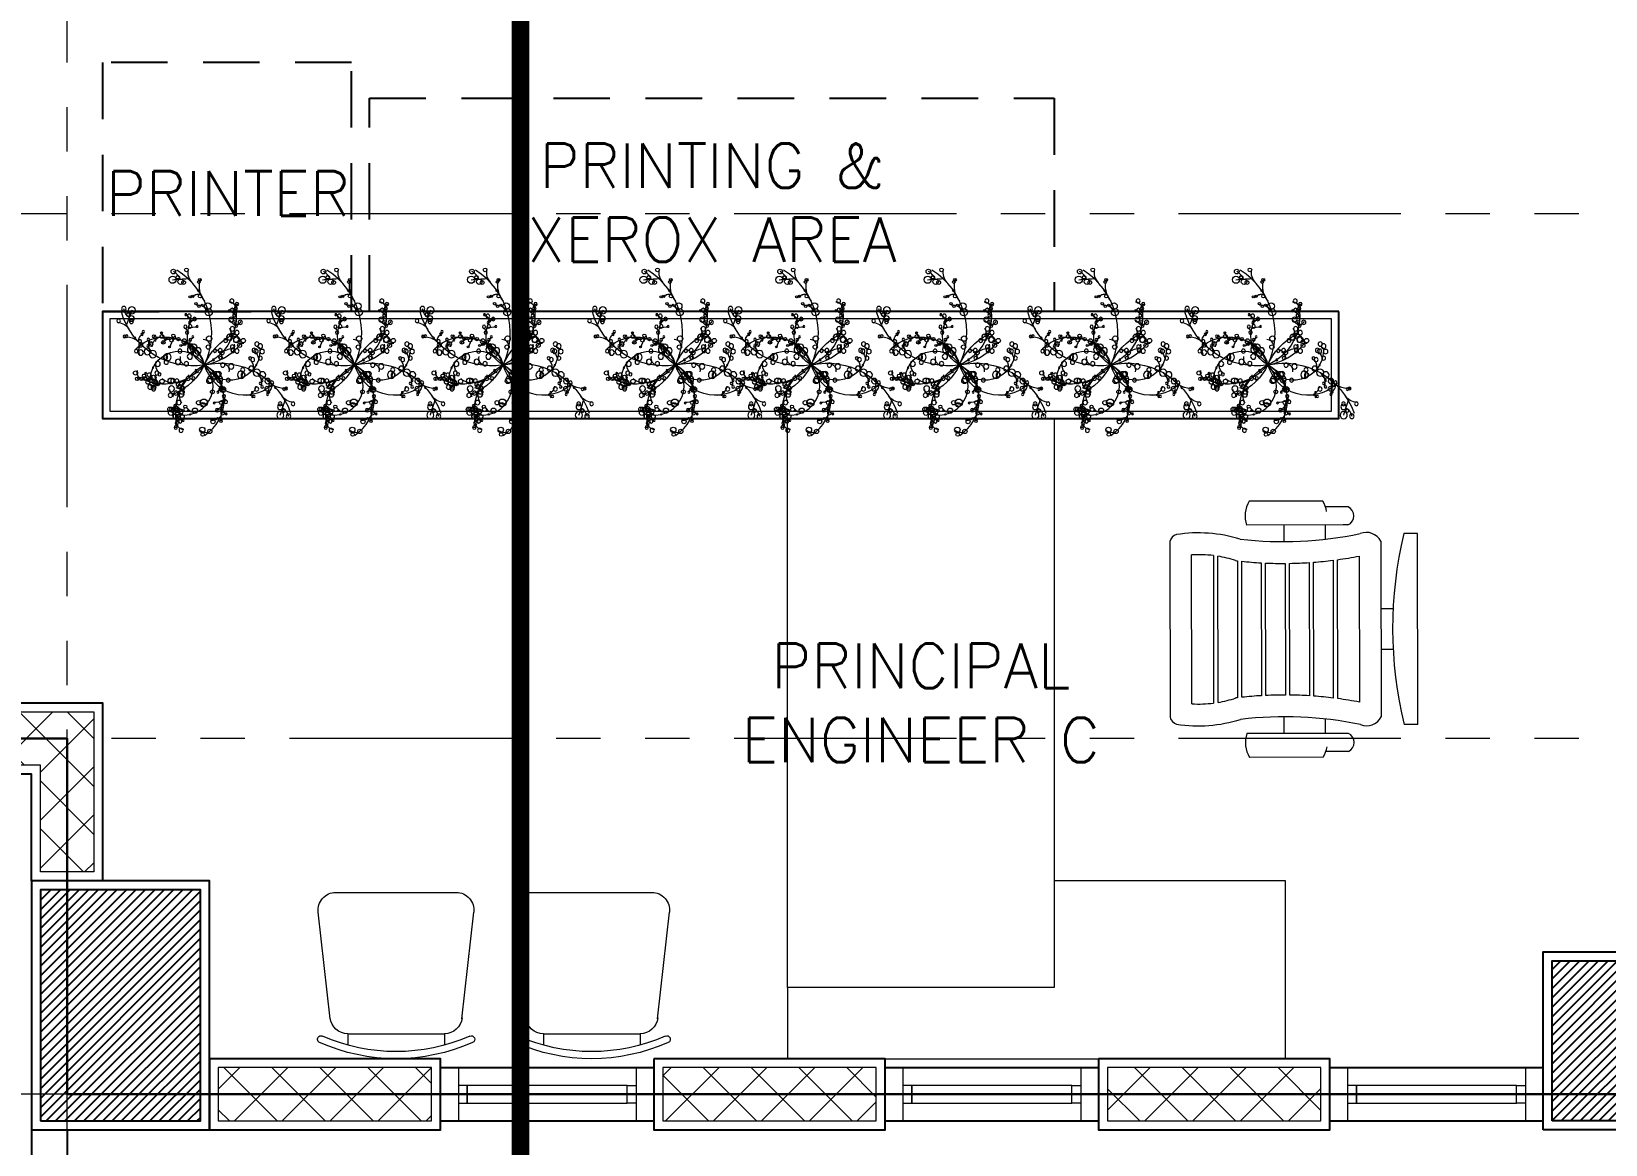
# Model space of a CAD drawing. Header units: metres. Extents: x -12400 to 1, y 0 to 106422.
# Drawn here: x -12111.213 to -12106.788, y 106388.429 to 106391.558 of the extents above; entities that cross this region are included whole.
import ezdxf

# ---------------------------------------------------------------- set-up
doc = ezdxf.new("R2010")
doc.units = ezdxf.units.M
doc.header["$PDMODE"] = 35
for name, pattern in [('CENTER', [2, 1.25, -0.25, 0.25, -0.25]), ('HIDDEN2', [4.762499999999999, 3.175, -1.5875]), ('PHANTOM2', [1.25, 0.625, -0.125, 0.125, -0.125, 0.125, -0.125])]:
    doc.linetypes.add(name, pattern=pattern)
doc.layers.add('.05 (2)', color=8, linetype='Continuous', lineweight=20, transparency=0.3)
for name, color, linetype, lineweight in [('.3', 6, 'Continuous', 30), ('0.1', 1, 'Continuous', 9), ('0.20', 2, 'Continuous', 20), ('A-DIM-100', 8, 'Continuous', 0), ('DIM 001', 251, 'Continuous', 13), ('FIXTURE 0005', 159, 'Continuous', 5), ('FURN', 8, 'Continuous', 5), ('FURN 0009', 49, 'Continuous', 9), ('HATCH', 250, 'Continuous', 5), ('W', 140, 'Continuous', 80)]:
    doc.layers.add(name, color=color, linetype=linetype, lineweight=lineweight)
for name, color, linetype in [('1AR', 1, 'Continuous'), ('A-FURN', 1, 'Continuous'), ('BAR', 6, 'Continuous'), ('stone', 15, 'Continuous'), ('WALL', 7, 'Continuous'), ('WINDOW', 1, 'Continuous')]:
    doc.layers.add(name, color=color, linetype=linetype)
doc.layers.add('GUIDELINES', color=206, linetype='Continuous', plot=False)
doc.styles.add('DIMTXT-100', font='arial.ttf')
doc.styles.add('swis721', font='swiss.ttf')
doc.styles.add('T.25', font='romans.shx', dxfattribs={"height": 0.2})
doc.dimstyles.new('D-100', dxfattribs={"dimtxt": 0.2, "dimasz": 0.15, "dimexe": 0.1, "dimexo": 0.1, "dimgap": 0.1, "dimtad": 1, "dimdec": 3, "dimzin": 4, "dimdsep": 46, "dimtxsty": 'DIMTXT-100', "dimblk": 'ARCHTICK', "dimcen": 0.2, "dimdle": 0.1, "dimclrd": 8, "dimclre": 8, "dimclrt": 2, "dimadec": 0, "dimazin": 1, "dimtfac": 1, "dimtdec": 3, "dimtofl": 0, "dimtmove": 2, "dimatfit": 3, "dimfxl": 1, "dimarcsym": 0})
doc.dimstyles.new('DIM 200', dxfattribs={"dimtxt": 200, "dimasz": 1, "dimexe": 0, "dimexo": 40, "dimgap": 50, "dimtad": 1, "dimtoh": 1, "dimdec": 0, "dimlfac": 2, "dimtxsty": 'swis721', "dimblk": 'CIR', "dimcen": 0, "dimclrd": 155, "dimclre": 155, "dimclrt": 4, "dimadec": 0, "dimazin": 0, "dimtfac": 1, "dimtdec": 0, "dimtix": 1, "dimtmove": 1, "dimatfit": 3, "dimldrblk": 'CIR', "dimfxl": 0, "dimarcsym": 0})

# ---------------------------------------------------------------- blocks, each defined once
blk = doc.blocks.new('CIR')
at = {"color": 4}
blk.add_circle((0, 0), 50, dxfattribs=at)
blk = doc.blocks.new('_ArchTick')
at = {"color": 0, "linetype": 'ByBlock', "const_width": 0.15}
blk.add_lwpolyline([(-0.5, -0.5), (0.5, 0.5)], dxfattribs=at)
blk = doc.blocks.new('*D526')
at = {"layer": 'DEFPOINTS', "color": 0, "transparency": 16777216}
for p in [(-12119.11296792572, 106388.5702236537), (-12111.11296792572, 106388.5702236537), (-12111.11296792572, 106384.4202236537)]:
    blk.add_point(p, dxfattribs=at)
at = {"layer": 'DIM 001', "color": 8, "lineweight": -2, "transparency": 16777216}
for p, q in [((-12119.11296792572, 106388.4702236537), (-12119.11296792572, 106384.3202236537)), ((-12111.11296792572, 106388.4702236537), (-12111.11296792572, 106384.3202236537)), ((-12119.21296792572, 106384.4202236537), (-12111.01296792572, 106384.4202236537))]:
    blk.add_line(p, q, dxfattribs=at)
at = {"layer": 'DIM 001', "color": 8, "lineweight": -2, "transparency": 16777216, "xscale": 0.15, "yscale": 0.15, "zscale": 0.15, "rotation": 180}
blk.add_blockref('_ArchTick', (-12119.11296792572, 106384.4202236537), dxfattribs=at)
at = {"layer": 'DIM 001', "color": 8, "lineweight": -2, "transparency": 16777216, "xscale": 0.15, "yscale": 0.15, "zscale": 0.15}
blk.add_blockref('_ArchTick', (-12111.11296792572, 106384.4202236537), dxfattribs=at)
at = {"layer": 'DIM 001', "color": 2, "transparency": 16777216, "insert": (-12115.11296792572, 106384.6223382513), "char_height": 0.2, "attachment_point": 5, "style": 'DIMTXT-100'}
blk.add_mtext('8.000', dxfattribs=at)
blk = doc.blocks.new('exec chair new')
at = {"layer": 'FIXTURE 0005', "color": 1}
for p, q in [((-437.3796163777588, 292.3302099389839), (-437.3148235332919, 252.0114380631712)), ((-321.0047666471219, 292.5172259910614), (-320.9294989808695, 245.6802659817622)), ((-531.8347148144385, -206.1860170969157), (-532.7597243523924, 204.4893468059017)), ((-471.4434857921442, 194.4838966660318), (-470.8159159895731, -196.0352094233385)), ((-458.5685081313131, -194.4123491338687), (-459.1909252855694, 192.9004081770545)), ((-404.1395699501736, 187.4693703543162), (-403.5348926013103, -188.8044031847967)), ((-391.2862844731426, -187.9284374271519), (-391.8882097139722, 186.6327763970476)), ((-336.8422077192226, 184.5329723382019), (-336.2473156024935, -185.6517252415651)), ((-323.9975222981302, -185.5132615344482), (-324.5920326592168, 184.4338804313447)), ((-269.5513456425397, 185.6414384562522), (-268.9532384491758, -186.5439114326728)), ((-256.7022620419739, -187.1416594002512), (-257.3023536856053, 186.278558224265)), ((-202.2670012199087, 190.8056579256081), (-201.652643642039, -191.4918509752024)), ((-189.4004732995527, -192.8325513890013), (-190.0192031980259, 192.1857301399577)), ((-134.9974703920307, 205.1879623727873), (-134.3372352401493, -205.6578754952061)), ((-122.0843597321073, -207.4373806825606), (-122.7503775359364, 207.0068393605179)), ((-61.58653106854763, 209.3646411830559), (-60.91325115168002, -209.5985884784022)), ((-627.4056042175507, 56.62096939311596), (-593.9742343731923, 56.67469408380566)), ((-593.789274455863, -58.42068063927582), (-627.2452619221294, -58.47444489080226)), ((-436.4380585009931, -293.5748781400616), (-436.5025353141828, -253.452763476118)), ((-320.0632087703561, -293.3878620881005), (-320.1381604055641, -246.7475592906121))]:
    blk.add_line(p, q, dxfattribs=at)
for centre, radius, start, end in [((-321.6504699216457, 1305.342400013295), 1120.912379297469, 259.1442517558552, 262.3203097065433), ((-321.6504699195502, 1305.342400013353), 1120.912379297809, 262.9518148943812, 265.779729286597), ((-321.6504699223442, 1305.342400013003), 1120.912379297299, 266.4074228026509, 269.2234458954215), ((-321.650469923974, 1305.342400015623), 1120.912379300001, 269.849640943492, 272.664022466222), ((-321.6504699200159, 1305.342400016496), 1120.91237930068, 273.2909829566686, 276.1139187442762), ((-321.650469922577, 1305.342400006193), 1120.912379290708, 276.7439336867199, 276.9880302064944), ((-79.19251240196172, -128.4237705672858), 338.2469241420289, 99.49624101693685, 108.2783328983226), ((-79.19251240219455, -128.4237705679261), 338.2469241426945, 87.01636761834415, 97.39883005687486), ((-317.4533519340912, -1306.406537405972), 1120.912379296282, 97.86384041670651, 101.0260995436973), ((-317.4533519350225, -1306.406537405099), 1120.912379295226, 94.40442083170485, 97.23233521852187), ((-317.4533519296674, -1306.406537408417), 1120.912379299008, 90.960704219184, 93.77672732028022), ((-317.4533519319957, -1306.406537409232), 1120.912379299589, 87.52012764986833, 90.33450917427915), ((-317.4533519352553, -1306.406537410512), 1120.912379301087, 84.0702313734272, 86.8931671628504), ((-317.4533519471297, -1306.40653740603), 1120.91237929814, 83.19611991088694, 83.44021643481749), ((-79.60480038903188, 128.1314926201012), 338.2469241420765, 251.9058172196837, 260.687909101578), ((-79.60480038856622, 128.1314926204504), 338.2469241425877, 262.7853200608832, 273.167782501461)]:
    blk.add_arc(centre, radius, start, end, dxfattribs=at)
at = {"layer": 'FURN 0009', "color": 1}
for p, q in [((-430.8730610114289, 359.436872324557), (-223.7019078877056, 359.7697993379552)), ((-501.580908647622, 342.7878322619945), (-438.7787566183833, 342.8631794046378)), ((-696.6225652744761, 267.5184686643188), (-658.2542432729388, 267.5801271077944)), ((-696.6225652744761, 267.5184686643188), (-695.7594189933734, -269.5932800436276)), ((-501.3976674381411, 292.2259586223518), (-488.2228221838595, 292.2485054120189)), ((-488.2228221838595, 292.2485054120189), (-216.2934815745102, 292.6854997611954)), ((-592.9910391935846, -247.844048930041), (-594.10315190244, 245.8992831559735)), ((0.3967155845602974, -246.864993805124), (-0.3967155845602974, 246.8649938050658)), ((-695.7594189933734, -269.5932800436276), (-657.3910969918361, -269.5316216000356)), ((-500.4561139753787, -293.676382682519), (-487.293088876293, -293.6566029029782)), ((-487.293088876293, -293.6566029029782), (-215.3507292274153, -293.2195876321057)), ((-500.47684734629, -344.2385841121431), (-437.6747775214026, -344.1120834695175)), ((-429.7158545603743, -360.6602817199891), (-222.5454588964349, -360.3273559238878))]:
    blk.add_line(p, q, dxfattribs=at)
for centre, radius, start, end in [((-361.9784822285874, 318.1131449962268), 80.33824186901026, 149.0434850591644, 171.5599908319555), ((-292.4640729896491, 318.2248556485865), 80.33814595607413, 341.4641326196314, 31.14067505549705), ((-489.8191351433052, 317.5496278101928), 27.84477222274555, 114.9871850643485, 245.4280750621451), ((-1769.876738381921, -2.762834077700973), 1144.023925212843, 346.5153750595096, 13.66877505924253), ((-552.6972678009188, 224.5205601174966), 46.31664645502229, 67.90974597757898, 152.5103366510244), ((-321.65046992118, 1305.342400014051), 1059.662379298712, 258.3694221904998, 276.678956857362), ((-79.19251240196172, -128.423770567344), 399.4969241418621, 81.29484794000334, 107.3619824414751), ((-26.25249219161924, 241.0736288817716), 26.48841191117412, 12.54683024843467, 73.49863263114054), ((-551.9727398761315, -226.332869047008), 46.31664645502229, 207.6738134708332, 292.2744041399243), ((-317.453351932927, -1306.406537407951), 1059.662379298712, 83.50519326346712, 101.8147279240579), ((-79.60480038810056, 128.1314926199848), 399.4969241418621, 252.822167676961, 278.8893021804622), ((-25.47748144145589, -241.1938480800018), 26.48841191117412, 286.6855174897377, 347.6373198688418), ((-488.7962506945478, -318.9627074354212), 27.84470828078815, 114.7559250616315, 245.1971750633057), ((-291.4397231076146, -319.0004309878568), 80.3379541302019, 329.0433750615521, 18.71765838978559), ((-360.9547717653913, -319.1121426676982), 80.3379541302019, 188.6355434219577, 211.140775055775)]:
    blk.add_arc(centre, radius, start, end, dxfattribs=at)
blk = doc.blocks.new('new big desk')
at = {"color": 2, "lineweight": 0}
blk.add_lwpolyline([(0, 0.7999999999999545), (0, -0.7999999999999545), (0.75, -0.8000000000000682), (0.75, 0.7999999999999545)], close=True, dxfattribs=at)
at = {"color": 1, "lineweight": 0}
blk.add_lwpolyline([(0.7499999999999432, -0.8000000000000682), (0.75, -0.9999999999768079), (-0.6499999999999773, -0.9999999999766942), (-0.6499999999999773, -0.4999999999766942), (0, -0.4999999999768079)], dxfattribs=at)
at = {"lineweight": 0, "xscale": -0.001000000000000001, "yscale": 0.001000000000000001, "zscale": 0.001, "rotation": 180}
blk.add_blockref('exec chair new', (-0.3255941465431533, 0.2067504239904565), dxfattribs=at)
blk = doc.blocks.new('A$C2C7C7224')
at = {"layer": 'FURN', "color": 15}
for p, q in [((-0.3555215763035449, 0.1854976026326085), (-0.05552157630336296, 0.2188309359663663)), ((-0.3973658536583571, 0.1360960988255329), (-0.4289992016531414, 0.1360960988257602)), ((-0.3973658536581297, -0.1355107329731027), (-0.3973658536583571, 0.1360960988255329)), ((0, -0.1691367492320524), (0, 0.1691367492320524)), ((-0.3973658536581297, -0.1355107329731027), (-0.4289992016533688, -0.1355107329731027)), ((-0.3555215763035449, -0.1854976026323811), (-0.05552157630336296, -0.2188309359663663))]:
    blk.add_line(p, q, dxfattribs=at)
for centre, radius, start, end in [((0.06388414634193396, 0.0002926829255329721), 0.5312499999999993, 156.127302469018, 203.8726975308828), ((0.06388414634193396, 0.0002926829255329721), 0.51125, 156.127302469018, 203.8726975308828), ((-0.4127713048060286, 0.2112456241026166), 0.009999999999999969, 336.127302469018, 156.127302469018), ((-0.3473658536590847, 0.1360960988257602), 0.05, 96.34019174568225, 179.9999999996873), ((-0.0499999999992724, 0.1691367492322797), 0.05, 359.9999999996874, 96.34019174568225), ((-0.3473658536590847, -0.1355107329728753), 0.05, 179.9999999996873, 263.6598082537934), ((-0.0499999999992724, -0.1691367492329618), 0.05, 263.6598082537934, 359.9999999996874), ((-0.4127713048069381, -0.210660258249959), 0.009999999999999969, 203.8726975308828, 23.87269753088284)]:
    blk.add_arc(centre, radius, start, end, dxfattribs=at)
blk = doc.blocks.new('plann')
at = {"layer": '.05 (2)'}
for centre, radius in [((100745.621851946, 209025.0838661411), 8.085483303578684), ((100750.2072398642, 209000.8601453253), 11.07735672438507), ((100766.6371058917, 209017.0976333781), 7.460537794825279), ((100789.5106441566, 208998.2413886746), 7.268353060690103), ((100944.879356222, 209003.570155864), 9.17182806530626), ((101052.2531128934, 209014.9061583568), 2.978273743608588), ((101053.1112415855, 209029.9633624847), 3.062373412504849), ((101059.2210045914, 209029.8867683086), 4.275672750071239), ((101069.4000367151, 209001.9353060658), 7.670635745195717), ((101107.7759025275, 209000.8080532975), 8.003301822677859), ((101110.1140378918, 208971.85187604), 10.12353686893766), ((101126.5044688988, 208978.1153666071), 6.555605058917853), ((100812.1101617445, 208962.2331520323), 7.464951094189139), ((100832.089378386, 208962.2331520323), 6.357039244867514), ((100895.7318915195, 208965.4344029367), 11.81754351106629), ((100926.985616614, 208945.8208427343), 9.783851448644857), ((100962.6008570934, 208968.4853238121), 7.290490939426003), ((101010.5985096632, 208948.9089217423), 13.70517436788927), ((101016.5822429947, 208930.1373027821), 8.003301822677859), ((101018.8820588449, 208948.9089217423), 8.283549181661717), ((101048.8026029354, 208925.5980617451), 9.707665154187318), ((100659.4860021454, 208861.0975664339), 12.24301896135029), ((100680.1931692238, 208870.9909652306), 13.54692480060024), ((100670.6216227025, 208859.0939052666), 3.092415733521642), ((100774.7145918194, 208900.0558134797), 9.993945231125123), ((100805.9683169139, 208906.9569148438), 8.067618562668352), ((100820.8433287043, 208853.8686213731), 11.4382336774981), ((100842.3098469666, 208868.8194274311), 10.95636895134108), ((100880.3763078245, 208908.4128147956), 1.918703915955601), ((100907.3209787775, 208892.5700341146), 3.305389723679367), ((100980.8732663544, 208857.6165741197), 7.538193881427655), ((100995.2346058625, 208859.2727319846), 8.307801194552669), ((101044.560453168, 208886.3343448428), 5.822243916915897), ((101054.1622421499, 208891.5103094891), 7.434371180747211), ((101059.3259177333, 208856.6158318615), 7.587899926938496), ((101066.8304214346, 208860.3443994232), 8.379725047090803), ((101067.366597478, 208912.2921648995), 2.469873575679715), ((101082.909246586, 208886.1536912228), 7.257401672660032), ((101089.9543741972, 208861.1321295017), 8.443677768808028), ((100573.3654600033, 208805.2867176271), 5.170793612011959), ((100582.0640172503, 208803.5704782944), 4.813583393958625), ((100613.2237509054, 208810.9021766099), 3.324343804959784), ((100631.5149138632, 208822.7342897207), 6.396539727507787), ((100631.7700065326, 208804.9635599669), 0.9703809477793424), ((100661.7939572996, 208840.2053467846), 3.946556839840763), ((100663.0426005321, 208816.1826849087), 4.681373059413653), ((100669.2857242027, 208829.9099202663), 4.454997284052398), ((100816.2883045839, 208842.2273123407), 5.784496846844907), ((100820.3497272058, 208817.3041457638), 5.009697050275178), ((100829.5837676327, 208806.1981068233), 3.7874320322085), ((100967.4339805045, 208807.7518499441), 10.94759900930381), ((100977.6659181044, 208843.7874785104), 7.024356077515585), ((101069.954064342, 208833.4912757028), 7.993369974879379), ((101082.4583476409, 208841.1285766108), 8.86998896145972), ((100551.3476712062, 208746.4131811285), 6.936586703684385), ((100600.0887835105, 208737.7556696756), 10.18360931881298), ((100599.6105993985, 208749.2262873613), 7.173131648582058), ((100639.5727116704, 208796.4687491193), 4.37932962711597), ((100644.6525830034, 208786.7897088045), 4.1366484467798), ((100802.1945470968, 208768.5000546281), 5.995329890825713), ((100808.4620886795, 208790.1838676108), 6.232150611132645), ((100817.6962215985, 208753.2679823784), 3.989070774101368), ((100820.3568490968, 208766.8767781619), 6.485717049513394), ((100821.2900018059, 208742.9003055019), 3.869804670435259), ((100836.4195552253, 208739.4751541717), 6.75019049837332), ((100846.3315880805, 208766.9895064644), 3.345732561189016), ((100973.6177242525, 208741.7410282661), 9.261978152497846), ((100978.1531664414, 208776.0989292136), 8.294698797427847), ((100987.6727299541, 208750.4712336711), 4.672939461707322), ((100992.5713864746, 208764.2823559741), 5.626821826004996), ((101007.8818274665, 208751.832413939), 8.069680678083827), ((100571.2008211272, 208700.8956218266), 8.613753629261224), ((100587.0068871014, 208723.0889024155), 6.375570604398656), ((100601.3720187852, 208706.7657000444), 13.45095243587666), ((100803.5851496345, 208723.0975345954), 3.575175391415704), ((100816.5947332833, 208728.3529204531), 7.094645636624513), ((100965.9235846536, 208708.6240812832), 3.371881778273964), ((100976.9547464144, 208705.294021797), 6.239215643356137), ((100984.6474061398, 208726.4986424579), 5.634827497598689), ((100984.8635601572, 208713.3245132574), 4.637659565206861), ((100990.7909315688, 208699.632446557), 6.391792528476597), ((100995.3604725424, 208683.5477538828), 6.354905336346801), ((100976.0614577967, 208671.7615382185), 7.574233475647392)]:
    blk.add_circle(centre, radius, dxfattribs=at)
for centre, radius, start, end in [((100757.7749023269, 209005.7552351885), 14.19624947822105, 74.0788418427666, 187.3830743059856), ((100766.6239410771, 209028.9066752879), 10.71426508150137, 170.3156789016703, 242.4547340089757), ((100666.5936374505, 208808.3723289863), 231.4626282387932, 26.44609355556747, 65.74743849598423), ((100785.9121410696, 208963.0197021385), 39.11857111562234, 76.97343908289388, 117.3946915093492), ((101024.0699089631, 208869.0387784351), 156.108408346093, 48.62980157118395, 164.2337554479626), ((101037.7569352096, 209046.3867294655), 22.48292034580389, 252.0243508802548, 322.6590351494019), ((101025.1784691526, 208986.1927931329), 41.11927067442708, 6.579238590879068, 67.76671035253455), ((101067.1306001391, 208978.4125694909), 49.21964823284702, 343.6801977205684, 23.15040319556208), ((100831.3746250868, 208949.5615439552), 17.10497891439347, 74.02210951754645, 182.4512948644913), ((100970.8331618532, 208858.0750470047), 110.7167560323819, 359.6919777368823, 151.1750402264711), ((100991.1646765269, 208945.3622507437), 23.91661243404337, 330.6128488141759, 45.349849549443), ((101015.8194246455, 208920.0414167429), 41.00865955405207, 321.3453351757134, 12.64729817253782), ((100830.2706620397, 208636.3650812001), 278.5185080152134, 81.00124592277953, 164.2084522966925), ((100711.9093334971, 208835.6755165077), 47.46678833367289, 131.9264359433871, 201.5020044098311), ((100809.5504794148, 208887.5597105483), 26.54769121830601, 99.30225832243055, 195.8875743002008), ((100934.0683168822, 208802.8540223371), 124.1869045539794, 119.01410487329, 207.5699519176917), ((100850.0395385851, 208867.2954465035), 18.29317042138473, 142.8301150978964, 243.4099857569715), ((100792.6960597456, 208728.4557739701), 200.180824370941, 350.5395655645809, 66.08843573451264), ((100990.4106075151, 208940.7147232976), 92.45038727953717, 238.2011879067397, 266.1966571418652), ((101015.4793976596, 208902.1453448826), 62.97380396869414, 323.5016736571558, 348.094159491438), ((100573.3654600033, 208890.3024539099), 85.01573628271606, 267.8698849563244, 327.0518372679477), ((100663.4030599091, 208826.1884444212), 38.0939074658779, 181.8348119607192, 245.8861765306702), ((100866.1799803205, 208846.0540273988), 51.6032068875539, 188.3536380124137, 227.5540028513952), ((100917.2221058207, 208799.9864002769), 56.62664799273293, 332.1199279392443, 32.83436803659832), ((101073.8790587283, 208853.157540755), 8.803395698877162, 263.3834659534638, 29.405046788485), ((101089.9543741972, 208861.1321295017), 8.943189547697488, 199.9886250857053, 324.2132236102335), ((100544.2517885149, 208805.0735753149), 53.59892302099794, 274.3408343153555, 331.7126398384247), ((96917.86482984602, 207333.9061353596), 3931.026404809947, 20.44064900759552, 21.27791524525765), ((100792.553250015, 208790.1564751085), 17.89713448027328, 289.4924082757853, 5.513537759974456), ((100793.5638625278, 208747.9049942974), 26.75511637324107, 285.120667551029, 17.47060246660466), ((100856.6355316661, 208778.1205864533), 43.61370357672958, 184.8561881351438, 250.1853941278239), ((100841.1585979062, 208837.198081904), 68.7234802586334, 245.9745785185244, 275.3638009103012), ((101654.3096225544, 208064.4748729865), 966.1454159009793, 133.4861568557097, 135.2111603395013), ((100978.5287285032, 208731.3742014536), 35.77908434883926, 28.48969400056349, 72.26369714491295), ((100621.401281838, 208692.6779406825), 50.86862037601054, 126.3607300321879, 170.7032896794579), ((100960.3200593703, 208740.7116692563), 32.57319139311319, 279.9057956567798, 353.6084079189347), ((100965.3853920938, 208699.9883189431), 25.16292248803045, 271.2255537404903, 349.8472060698725), ((100995.3604725424, 208690.6791301219), 7.131376239086489, 136.889628398624, 315.0951090144598)]:
    blk.add_arc(centre, radius, start, end, dxfattribs=at)
blk = doc.blocks.new('A$C1B753C5A')
at = {"layer": 'WALL'}
h = blk.add_hatch(dxfattribs=at)
h.set_pattern_fill('ANSI31', color=250, scale=0.15)
h.set_pattern_definition([(45, (-1494.388102653662, 303.0677240852394), (-0.01325825214724777, 0.01325825214724777), [])])
h.paths.add_polyline_path([(0.4750000000001364, 0.6749999999999545), (0.02500000000009089, 0.6749999999999545), (0.02500000000009095, 0.02499999999997721), (0.4750000000001364, 0.02499999999997721)])
at = {"color": 7}
blk.add_lwpolyline([(0, 0), (0.5000000000002274, 0), (0.5000000000002274, 0.6999999999999318), (0, 0.6999999999999318)], close=True, dxfattribs=at)
at = {"layer": 'stone', "color": 5}
blk.add_lwpolyline([(0.02500000000009095, 0.02499999999997726), (0.4750000000001364, 0.02499999999997726), (0.4750000000001364, 0.6749999999999545), (0.02500000000009095, 0.6749999999999545)], close=True, dxfattribs=at)
blk = doc.blocks.new('COLUMNS2F')
blk.add_blockref('A$C1B753C5A', (-12146.05441529414, 106325.6499565114))
at = {"xscale": -1, "rotation": 270}
blk.add_blockref('A$C1B753C5A', (-12141.80441529414, 106325.6499565114), dxfattribs=at)
blk = doc.blocks.new('*U1774')
at = {"layer": 'HATCH'}
h = blk.add_hatch(dxfattribs=at)
h.set_pattern_fill('ANSI37', color=256, scale=0.03, angle=-180)
h.set_pattern_definition([(225, (-0.4374999999831163, 0), (0.06735192090801863, -0.06735192090801868), []), (314.9999999999999, (-0.4374999999831163, 0), (0.06735192090801868, 0.06735192090801861), [])])
h.paths.add_polyline_path([(0.02500000000873115, 0.1749999999883585), (0.02500000000873115, 0.02499999999417923), (0.6250000000223406, 0.02499999999417923), (0.6250000000223406, 0.1749999999883585)])
blk.add_lwpolyline([(0, 0.1999999999825377), (0, 0), (0.6500000000165198, 0), (0.6500000000165198, 0.1999999999825377)], close=True)
blk.add_lwpolyline([(0.02500000000873115, 0.1749999999883585), (0.02500000000873115, 0.02499999999417923), (0.6250000000223406, 0.02499999999417923), (0.6250000000223406, 0.1749999999883585)], close=True, dxfattribs=at)
blk = doc.blocks.new('FP_4F')
at = {"layer": 'HATCH'}
h = blk.add_hatch(dxfattribs=at)
h.set_pattern_fill('ANSI37', color=256, scale=0.03)
h.set_pattern_definition([(45, (12161.35441529407, -106386.5702236537), (-0.06735192090801866, 0.06735192090801866), []), (135, (12161.35441529407, -106386.5702236537), (-0.06735192090801866, -0.06735192090801864), [])])
h.paths.add_polyline_path([(17.87499999986903, 2.025000000008731), (17.87499999986903, 2.175000000017462), (18.17499999993561, 2.175000000133878), (18.17499999993561, 1.725000000005821), (18.02499999992324, 1.725000000005821), (18.02499999992324, 2.025000000125146)])
at = {"layer": '.3', "color": 3}
for points in [[(19.22499999996762, 1.100000000005821), (19.67499999996653, 1.100000000005821)], [(20.47499999998399, 1.100000000005821), (20.9249999999829, 1.100000000005821)], [(21.72500000000036, 1.100000000005821), (22.17499999999927, 1.100000000005821)]]:
    blk.add_lwpolyline(points, dxfattribs=at)
at = {"color": 1, "linetype": 'HIDDEN2', "ltscale": 0.05}
for points in [[(18.89999999999964, 3.999999999985448), (18.20000000000073, 3.999999999985448), (18.20000000000073, 3.299999999988358), (18.89999999999964, 3.299999999988358)], [(18.95000000000073, 3.899999999979627), (20.875, 3.899999999979627), (20.875, 3.299999999988358), (18.95000000000073, 3.299999999988358)]]:
    blk.add_lwpolyline(points, close=True, dxfattribs=at)
blk.add_lwpolyline([(17.84999999987485, 2.000000000014552), (17.84999999987485, 2.200000000011642), (18.19999999992979, 2.200000000128057), (18.19999999992979, 1.700000000011642), (17.99999999992906, 1.700000000011642), (17.99999999992906, 2.000000000130967)], close=True)
at = {"layer": '0.20'}
for points in [[(19.14999999996689, 1.17500000000291), (19.19999999996617, 1.17500000000291), (19.19999999996617, 1.025000000008731), (19.14999999996689, 1.025000000008731)], [(19.74999999996726, 1.17500000000291), (19.69999999996617, 1.17500000000291), (19.69999999996617, 1.025000000008731), (19.74999999996726, 1.025000000008731)], [(20.39999999998327, 1.17500000000291), (20.44999999998436, 1.17500000000291), (20.44999999998436, 1.025000000008731), (20.39999999998327, 1.025000000008731)], [(20.99999999998363, 1.17500000000291), (20.94999999998254, 1.17500000000291), (20.94999999998254, 1.025000000008731), (20.99999999998363, 1.025000000008731)], [(21.64999999999964, 1.17500000000291), (21.70000000000073, 1.17500000000291), (21.70000000000073, 1.025000000008731), (21.64999999999964, 1.025000000008731)], [(22.25, 1.17500000000291), (22.20000000000073, 1.17500000000291), (22.20000000000073, 1.025000000008731), (22.25, 1.025000000008731)], [(19.22499999996762, 1.125), (19.19999999996617, 1.125), (19.19999999996617, 1.075000000011642), (19.22499999996762, 1.075000000011642)], [(19.67499999996653, 1.125), (19.69999999996617, 1.125), (19.69999999996617, 1.075000000011642), (19.67499999996653, 1.075000000011642)], [(20.47499999998399, 1.125), (20.44999999998436, 1.125), (20.44999999998436, 1.075000000011642), (20.47499999998399, 1.075000000011642)], [(20.9249999999829, 1.125), (20.94999999998254, 1.125), (20.94999999998254, 1.075000000011642), (20.9249999999829, 1.075000000011642)], [(21.72500000000036, 1.125), (21.70000000000073, 1.125), (21.70000000000073, 1.075000000011642), (21.72500000000036, 1.075000000011642)], [(22.17499999999927, 1.125), (22.20000000000073, 1.125), (22.20000000000073, 1.075000000011642), (22.17499999999927, 1.075000000011642)]]:
    blk.add_lwpolyline(points, close=True, dxfattribs=at)
at = {"layer": '0.20', "color": 8}
for points in [[(19.67499999996653, 1.125), (19.22499999996762, 1.125), (19.22499999996762, 1.075000000011642), (19.67499999996653, 1.075000000011642)], [(20.9249999999829, 1.125), (20.47499999998399, 1.125), (20.47499999998399, 1.075000000011642), (20.9249999999829, 1.075000000011642)], [(22.17499999999927, 1.125), (21.72500000000036, 1.125), (21.72500000000036, 1.075000000011642), (22.17499999999927, 1.075000000011642)]]:
    blk.add_lwpolyline(points, close=True, dxfattribs=at)
at = {"layer": '1AR', "color": 1}
blk.add_lwpolyline([(17.99999999999818, 1.000000000058208), (17.99999999999818, -7.275957614183426e-11), (28.19999999999891, 0), (28.19999999999891, 20.69999999998254), (18, 20.69999999998254), (18, 19.69999999998254)], dxfattribs=at)
at = {"layer": 'BAR'}
blk.add_lwpolyline([(21.67500000000109, 3.299999999988358), (18.20000000000073, 3.299999999988358), (18.20000000000073, 2.999999999985448), (21.67500000000109, 2.999999999985448)], close=True, dxfattribs=at)
at = {"layer": 'FURN 0009'}
blk.add_lwpolyline([(21.65500000000065, 3.279999999984284), (18.22000000000116, 3.279999999984284), (18.22000000000116, 3.019999999989523), (21.65500000000065, 3.019999999989523)], close=True, dxfattribs=at)
at = {"layer": 'GUIDELINES'}
for points in [[(1.100000000000364, 19.60000000000582), (10.10000000000036, 19.60000000000582), (10.10000000000036, 18.90000000000873), (18.10000000000036, 18.90000000000873), (18.10000000000036, 19.60000000000582), (27.10000000000036, 19.60000000000582), (27.10000000000036, 1.100000000005821), (18.10000000000036, 1.100000000005821), (18.10000000000036, 2.100000000122236), (10.10000000000036, 2.100000000122236), (10.10000000000036, 1.100000000005821), (1.100000000000364, 1.100000000005821)], [(18.10000000000036, 2.100000000005821), (18.10000000000036, 1.100000000005821), (22.59999999999854, 1.100000000005821), (22.59999999999854, 5.825000000011642), (18.07500000000073, 5.825000000011642), (18.07500000000073, 6.375), (15.72499999999309, 6.375), (15.72499999999309, 2.100000000005821)]]:
    blk.add_lwpolyline(points, close=True, dxfattribs=at)
at = {"layer": 'HATCH'}
blk.add_lwpolyline([(17.87499999986903, 2.025000000008731), (17.87499999986903, 2.175000000017462), (18.17499999993561, 2.175000000133878), (18.17499999993561, 1.725000000005821), (18.02499999992324, 1.725000000005821), (18.02499999992324, 2.025000000125146)], close=True, dxfattribs=at)
at = {"layer": 'WINDOW'}
for p, q in [((19.14999999996689, 1.17500000000291), (19.74999999996726, 1.17500000000291)), ((20.39999999998327, 1.17500000000291), (20.99999999998363, 1.17500000000291)), ((21.64999999999964, 1.17500000000291), (22.25, 1.17500000000291)), ((19.14999999996689, 1.025000000008731), (19.74999999996726, 1.025000000008731)), ((20.39999999998327, 1.025000000008731), (20.99999999998363, 1.025000000008731)), ((21.64999999999964, 1.025000000008731), (22.25, 1.025000000008731))]:
    blk.add_line(p, q, dxfattribs=at)
for name, p in [('COLUMNS2F', (12164.05441529414, -106324.6499565114)), ('*U1774', (18.5, 1.000000000014552)), ('*U1774', (19.74999999996726, 1.000000000014552)), ('*U1774', (20.99999999998363, 1.000000000014552))]:
    blk.add_blockref(name, p)
at = {"xscale": -1}
blk.add_blockref('new big desk', (20.875, 2.199999999982538), dxfattribs=at)
at = {"xscale": -1, "rotation": 270}
for p in [(19.02470731707399, 1.667365853660158), (19.57470731707508, 1.667365853660158)]:
    blk.add_blockref('A$C2C7C7224', p, dxfattribs=at)
at = {"layer": 'A-FURN', "color": 0}
for p, xscale, yscale, zscale, rotation in [((-110.5487023412825, 119.8698089600512), 0.0007500000000000001, 0.0007500000000000001, 0.0007500000000000001, 253.6427141720396), ((-110.1269707312713, 119.8698089600512), 0.0007500000000000001, 0.0007500000000000001, 0.0007500000000000001, 253.6427141720396), ((-109.709313435902, 119.8698089600512), 0.0007500000000000001, 0.0007500000000000001, 0.0007500000000000001, 253.6427141720396), ((-109.2246510149671, 119.8698089600512), 0.0007500000000000001, 0.0007500000000000001, 0.0007500000000000001, 253.6427141720396), ((-108.8430659281057, 119.8698089600512), 0.0007500000000000001, 0.0007500000000000001, 0.0007500000000000001, 253.6427141720396), ((-108.4260149238053, 119.8698089600512), 0.0007500000000000001, 0.0007500000000000001, 0.0007500000000000001, 253.6427141720396), ((-108.0009420034621, 119.8698089600512), 0.0007500000000000001, 0.0007500000000000001, 0.0007500000000000001, 253.6427141720396), ((-107.5592815284435, 119.8698089600512), 0.0007500000000000001, 0.0007500000000000001, 0.0007500000000000001, 253.6427141720396), ((-57.16882660210467, 159.8338325487421), -0.00075, 0.00075, 0.00075, 180), ((-56.74709499209348, 159.8338325487421), -0.00075, 0.00075, 0.00075, 180), ((-56.3294376967242, 159.8338325487421), -0.00075, 0.00075, 0.00075, 180), ((-55.84477527578929, 159.8338325487421), -0.00075, 0.00075, 0.00075, 180), ((-55.46319018892791, 159.8338325487421), -0.00075, 0.00075, 0.00075, 180), ((-55.04613918462746, 159.8338325487421), -0.00075, 0.00075, 0.00075, 180), ((-54.62106626428431, 159.8338325487421), -0.00075, 0.00075, 0.00075, 180), ((-54.17940578926573, 159.8338325487421), -0.00075, 0.00075, 0.00075, 180), ((103.2132267754732, -148.8197361303464), -0.0007499999999999932, 0.0007499999999999932, 0.0007499999999999932, 3.366866772209276), ((103.6349583854826, -148.8197361303464), -0.0007499999999999932, 0.0007499999999999932, 0.0007499999999999932, 3.366866772209276), ((104.0526156808519, -148.8197361303464), -0.0007499999999999932, 0.0007499999999999932, 0.0007499999999999932, 3.366866772209276), ((104.5372781017868, -148.8197361303464), -0.0007499999999999932, 0.0007499999999999932, 0.0007499999999999932, 3.366866772209276), ((104.91886318865, -148.8197361303464), -0.0007499999999999932, 0.0007499999999999932, 0.0007499999999999932, 3.366866772209276), ((105.3359141929486, -148.8197361303464), -0.0007499999999999932, 0.0007499999999999932, 0.0007499999999999932, 3.366866772209276), ((105.7609871132936, -148.8197361303464), -0.0007499999999999932, 0.0007499999999999932, 0.0007499999999999932, 3.366866772209276), ((106.2026475883122, -148.8197361303464), -0.0007499999999999932, 0.0007499999999999932, 0.0007499999999999932, 3.366866772209276)]:
    blk.add_blockref('plann', p, dxfattribs=dict(at, xscale=xscale, yscale=yscale, zscale=zscale, rotation=rotation))
at = {"layer": '0.1', "color": 2, "char_height": 0.125, "attachment_point": 5, "style": 'T.25'}
for s, width, heights, insert in [('{\\C3;PRINTING & XEROX AREA}', 1.704341994513925, [0], (19.91323417131207, 3.606441910160356)), ('{\\C3;PRINTER}', 0.8842432270312205, [0], (18.55204287629022, 3.632054215719108)), ('{\\C3;PRINCIPAL\\PENGINEER C}', 1.704341994513925, [0.537500000005815], (20.5, 2.199999999982538))]:
    blk.add_mtext_dynamic_manual_height_columns(s, width=width, gutter_width=1, heights=heights, dxfattribs=dict(at, insert=insert))
blk = doc.blocks.new('*D1827')
at = {"layer": 'DEFPOINTS', "color": 0, "transparency": 16777216}
for p in [(-12111.13796792572, 106393.8452236538), (-12099.96296792574, 106393.8452236538), (-12102.11296792572, 106389.5702236539)]:
    blk.add_point(p, dxfattribs=at)
at = {"layer": 'DIM 001', "color": 8, "lineweight": -2, "transparency": 16777216}
for p, q in [((-12099.96296792574, 106389.4702236539), (-12099.96296792574, 106393.9452236538)), ((-12111.03796792572, 106393.8452236538), (-12099.86296792574, 106393.8452236538)), ((-12102.01296792572, 106389.5702236539), (-12099.86296792574, 106389.5702236539))]:
    blk.add_line(p, q, dxfattribs=at)
at = {"layer": 'DIM 001', "color": 8, "lineweight": -2, "transparency": 16777216, "xscale": 0.15, "yscale": 0.15, "zscale": 0.15}
for p, rotation in [((-12099.96296792574, 106393.8452236538), 90), ((-12099.96296792574, 106389.5702236539), 270)]:
    blk.add_blockref('_ArchTick', p, dxfattribs=dict(at, rotation=rotation))
at = {"layer": 'DIM 001', "color": 2, "transparency": 16777216, "insert": (-12100.16508252325, 106391.7077236538), "char_height": 0.2, "attachment_point": 5, "rotation": 90, "style": 'DIMTXT-100'}
blk.add_mtext('4.275', dxfattribs=at)
blk = doc.blocks.new('*D1831')
at = {"layer": 'DEFPOINTS', "color": 0, "transparency": 16777216}
for p in [(-12128.11296792572, 106388.5702236537), (-12102.11296792572, 106388.5702236537), (-12102.11296792572, 106384.4202236537)]:
    blk.add_point(p, dxfattribs=at)
at = {"layer": 'DIM 001', "color": 8, "lineweight": -2, "transparency": 16777216}
for p, q in [((-12128.11296792572, 106388.4702236537), (-12128.11296792572, 106384.3202236537)), ((-12102.11296792572, 106388.4702236537), (-12102.11296792572, 106384.3202236537)), ((-12128.21296792572, 106384.4202236537), (-12102.01296792572, 106384.4202236537))]:
    blk.add_line(p, q, dxfattribs=at)
at = {"layer": 'DIM 001', "color": 8, "lineweight": -2, "transparency": 16777216, "xscale": 0.15, "yscale": 0.15, "zscale": 0.15, "rotation": 180}
blk.add_blockref('_ArchTick', (-12128.11296792572, 106384.4202236537), dxfattribs=at)
at = {"layer": 'DIM 001', "color": 8, "lineweight": -2, "transparency": 16777216, "xscale": 0.15, "yscale": 0.15, "zscale": 0.15}
blk.add_blockref('_ArchTick', (-12102.11296792572, 106384.4202236537), dxfattribs=at)
at = {"layer": 'DIM 001', "color": 2, "transparency": 16777216, "insert": (-12115.11296792572, 106384.6223382513), "char_height": 0.2, "attachment_point": 5, "style": 'DIMTXT-100'}
blk.add_mtext('26.000', dxfattribs=at)
blk = doc.blocks.new('*D1836')
at = {"layer": 'DEFPOINTS', "color": 0, "transparency": 16777216}
for p in [(-12113.48796792572, 106389.5702236538), (-12111.11296792572, 106388.5702236537), (-12111.11296792572, 106384.8702236537)]:
    blk.add_point(p, dxfattribs=at)
at = {"layer": 'DIM 001', "color": 8, "lineweight": -2, "transparency": 16777216}
for p, q in [((-12113.48796792572, 106389.4702236538), (-12113.48796792572, 106384.7702236537)), ((-12111.11296792572, 106388.4702236537), (-12111.11296792572, 106384.7702236537)), ((-12113.58796792572, 106384.8702236537), (-12111.01296792572, 106384.8702236537))]:
    blk.add_line(p, q, dxfattribs=at)
at = {"layer": 'DIM 001', "color": 8, "lineweight": -2, "transparency": 16777216, "xscale": 0.15, "yscale": 0.15, "zscale": 0.15, "rotation": 180}
blk.add_blockref('_ArchTick', (-12113.48796792572, 106384.8702236537), dxfattribs=at)
at = {"layer": 'DIM 001', "color": 8, "lineweight": -2, "transparency": 16777216, "xscale": 0.15, "yscale": 0.15, "zscale": 0.15}
blk.add_blockref('_ArchTick', (-12111.11296792572, 106384.8702236537), dxfattribs=at)
at = {"layer": 'DIM 001', "color": 2, "transparency": 16777216, "insert": (-12112.30046792572, 106385.0724064641), "char_height": 0.2, "attachment_point": 5, "style": 'DIMTXT-100'}
blk.add_mtext('2.375', dxfattribs=at)
blk = doc.blocks.new('*D1837')
at = {"layer": 'DEFPOINTS', "color": 0, "transparency": 16777216}
for p in [(-12111.11296792572, 106388.5702236537), (-12106.61296792572, 106388.5702236537), (-12106.61296792572, 106384.8702236537)]:
    blk.add_point(p, dxfattribs=at)
at = {"layer": 'DIM 001', "color": 8, "lineweight": -2, "transparency": 16777216}
for p, q in [((-12111.11296792572, 106388.4702236537), (-12111.11296792572, 106384.7702236537)), ((-12106.61296792572, 106388.4702236537), (-12106.61296792572, 106384.7702236537)), ((-12111.21296792572, 106384.8702236537), (-12106.51296792572, 106384.8702236537))]:
    blk.add_line(p, q, dxfattribs=at)
at = {"layer": 'DIM 001', "color": 8, "lineweight": -2, "transparency": 16777216, "xscale": 0.15, "yscale": 0.15, "zscale": 0.15, "rotation": 180}
blk.add_blockref('_ArchTick', (-12111.11296792572, 106384.8702236537), dxfattribs=at)
at = {"layer": 'DIM 001', "color": 8, "lineweight": -2, "transparency": 16777216, "xscale": 0.15, "yscale": 0.15, "zscale": 0.15}
blk.add_blockref('_ArchTick', (-12106.61296792572, 106384.8702236537), dxfattribs=at)
at = {"layer": 'DIM 001', "color": 2, "transparency": 16777216, "insert": (-12108.86296792572, 106385.0723382513), "char_height": 0.2, "attachment_point": 5, "style": 'DIMTXT-100'}
blk.add_mtext('4.500', dxfattribs=at)
blk = doc.blocks.new('GRID1')
at = {"color": 6, "linetype": 'PHANTOM2'}
for points in [[(-12143.25441529414, 106384.7702236537), (-12143.25441529414, 106412.5702236537)], [(-12130.75441529413, 106391.8452236537), (-12163.75441529414, 106391.8452236537)], [(-12130.7544152941, 106390.3702236538), (-12163.75441529411, 106390.3702236538)], [(-12130.75441529413, 106389.3702236537), (-12163.75441529414, 106389.3702236537)]]:
    blk.add_leader(points, dimstyle='DIM 200', override={"dimasz": 0.002, "dimgap": 60, "dimtad": 0}, dxfattribs=at)

msp = doc.modelspace()

# ---------------------------------------------------------------- linework, layer by layer
at = {"layer": 'W', "linetype": 'CENTER', "ltscale": 1.2, "const_width": 0.05}
msp.add_lwpolyline([(-12109.83796792537, 106412.6702236537), (-12109.83796792537, 106383.271021616), (-12109.83796792537, 106383.271021616), (-12109.83796792537, 106383.271021616)], dxfattribs=at)

# ---------------------------------------------------------------- block references
at = {"color": 1}
msp.add_blockref('FP_4F', (-12129.21296792572, 106387.4702236537), dxfattribs=at)
at = {"layer": 'A-DIM-100'}
msp.add_blockref('GRID1', (32.14144736842172, -0.8000000000029104), dxfattribs=at)
msp.add_blockref('GRID1', (32.14144736842172, -0.8000000000029104), dxfattribs=at)

# ---------------------------------------------------------------- dimensions: what is measured, and where the dimension line sits
at = {"layer": 'DIM 001'}
dim = msp.add_linear_dim(base=(-12099.96296792574, 106393.8452236538), p1=(-12102.11296792572, 106389.5702236538), p2=(-12111.13796792572, 106393.8452236537), angle=90, dimstyle='D-100', dxfattribs=at)
dim.commit()
dim.dimension.update_dxf_attribs({"geometry": '*D1827', "text_midpoint": (-12100.16508252325, 106391.7077236538)})
for base, p1, p2, picture, middle in [((-12111.11296792572, 106384.8702236537), (-12113.48796792572, 106389.5702236538), (-12111.11296792572, 106388.5702236537), '*D1836', (-12112.30046792572, 106385.0724064641)), ((-12102.11296792572, 106384.4202236537), (-12128.11296792572, 106388.5702236537), (-12102.11296792572, 106388.5702236537), '*D1831', (-12115.11296792572, 106384.6223382513)), ((-12111.11296792572, 106384.4202236537), (-12119.11296792572, 106388.5702236537), (-12111.11296792572, 106388.5702236537), '*D526', (-12115.11296792572, 106384.6223382513)), ((-12106.61296792572, 106384.8702236537), (-12111.11296792572, 106388.5702236537), (-12106.61296792572, 106388.5702236537), '*D1837', (-12108.86296792572, 106385.0723382513))]:
    dim = msp.add_linear_dim(base=base, p1=p1, p2=p2, dimstyle='D-100', dxfattribs=at)
    dim.commit()
    dim.dimension.update_dxf_attribs({"geometry": picture, "text_midpoint": middle})

doc.saveas('drawing.dxf')
